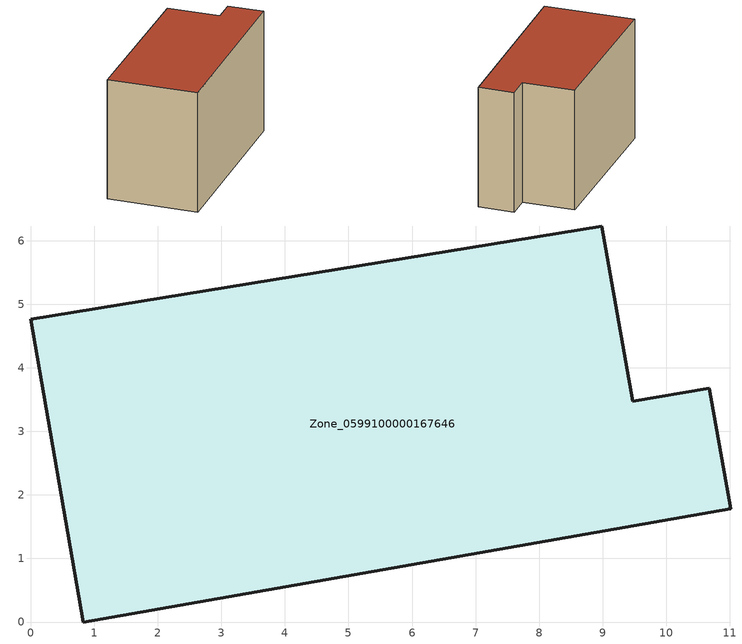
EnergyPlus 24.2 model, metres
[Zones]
Zone_0599100000167646
 floor ground (C_G): 0.83,0 0,4.76 8.98,6.23 9.47,3.47 10.68,3.68 11.02,1.78 z0
 wall outside (C_F): 0.83,0 11.02,1.78 10.68,3.68 9.47,3.47 8.98,6.23 0,4.76 0.83,0 z0:6.66
 roof outside (C_R): 0,4.76 0.83,0 11.02,1.78 10.68,3.68 9.47,3.47 8.98,6.23 z6.66
[BUILDING]
Pand.0599100000167646: North Axis=0; Terrain=City; Loads Convergence Tolerance Value=0.04; Temperature Convergence Tolerance Value=0.4; Solar Distribution=FullExterior; Maximum Number of Warmup Days=25; Minimum Number of Warmup Days=1
[Site:Location]
Rotterdam.The.Hague.AP_ZH_NLD Design_Conditions: Latitude=51.96; Longitude=4.45; Time Zone=1; Elevation=-4.5
[SITE:GROUNDTEMPERATURE:BUILDINGSURFACE]
18, 18, 18, 18, 18, 18, 18, 18, 18, 18, 18, 18
[MATERIAL] Thermal Absorptance=0.9; Solar Absorptance=0.7; Visible Absorptance=0.7
Name | Roughness | Thickness | Conductivity | Density | Specific Heat
G.TI.1946 | MediumSmooth | 0.15 | 1 | 540 | 1210
F.TI.1946 | Rough | 0.3 | 0.857143 | 1920 | 840
R.TI.1946 | MediumRough | 0.2 | 0.1 | 1500 | 1000
[CONSTRUCTION]
C_G: G.TI.1946
C_F: F.TI.1946
C_R: R.TI.1946
[ZONE]
Zone_0599100000167646: Type=1; Multiplier=1; Ceiling Height=Autocalculate; Volume=Autocalculate; Floor Area=autocalculate; Part of Total Floor Area=Yes
[ZONEINFILTRATION:DESIGNFLOWRATE]
Infil_Zone_0599100000167646: Zone or ZoneList or Space or SpaceList=Zone_0599100000167646; Schedule=AlwaysOn; Design Flow Rate Calculation Method=Flow/Area; Flow Rate per Floor Area=0.003; Constant Term Coefficient=1; Temperature Term Coefficient=0; Velocity Term Coefficient=0; Velocity Squared Term Coefficient=0
[HVACTEMPLATE:ZONE:IDEALLOADSAIRSYSTEM]
Zone_0599100000167646: Maximum Heating Supply Air Temperature=50; Minimum Cooling Supply Air Temperature=13; Maximum Heating Supply Air Humidity Ratio=0.0156; Minimum Cooling Supply Air Humidity Ratio=0.0077; Heating Limit=NoLimit; Cooling Limit=NoLimit; Dehumidification Control Type=ConstantSensibleHeatRatio; Cooling Sensible Heat Ratio=0.7; Dehumidification Setpoint=60; Humidification Control Type=None; Humidification Setpoint=30; Outdoor Air Method=None; Outdoor Air Flow Rate per Person=0.00944; Outdoor Air Flow Rate per Zone Floor Area=0; Outdoor Air Flow Rate per Zone=0; Demand Controlled Ventilation Type=None; Outdoor Air Economizer Type=NoEconomizer; Heat Recovery Type=None; Sensible Heat Recovery Effectiveness=0.7; Latent Heat Recovery Effectiveness=0.65
[ZONECONTROL:THERMOSTAT]
ThermostatControl_Zone_0599100000167646: Zone or ZoneList=Zone_0599100000167646; Control Type Schedule=DualSetpointControlType; Control 1=Thermostat_Zone_0599100000167646; Temperature Difference Between Cutout And Setpoint=0
[THERMOSTATSETPOINT:DUALSETPOINT]
Thermostat_Zone_0599100000167646: Heating Setpoint Temperature Schedule=HeatingSetpoint_Zone_0599100000167646; Cooling Setpoint Temperature Schedule=CoolingSetpoint_Zone_0599100000167646
[SCHEDULE:COMPACT]
HeatingSetpoint_Zone_0599100000167646: Through: 12/31, For: AllDays, Until: 24:00, 21
CoolingSetpoint_Zone_0599100000167646: Through: 12/31, For: AllDays, Until: 24:00, 24
DualSetpointControlType: Through: 12/31, For: AllDays, Until: 24:00, 4
AlwaysOn: Through: 12/31, For: AllDays, Until: 24:00, 1
